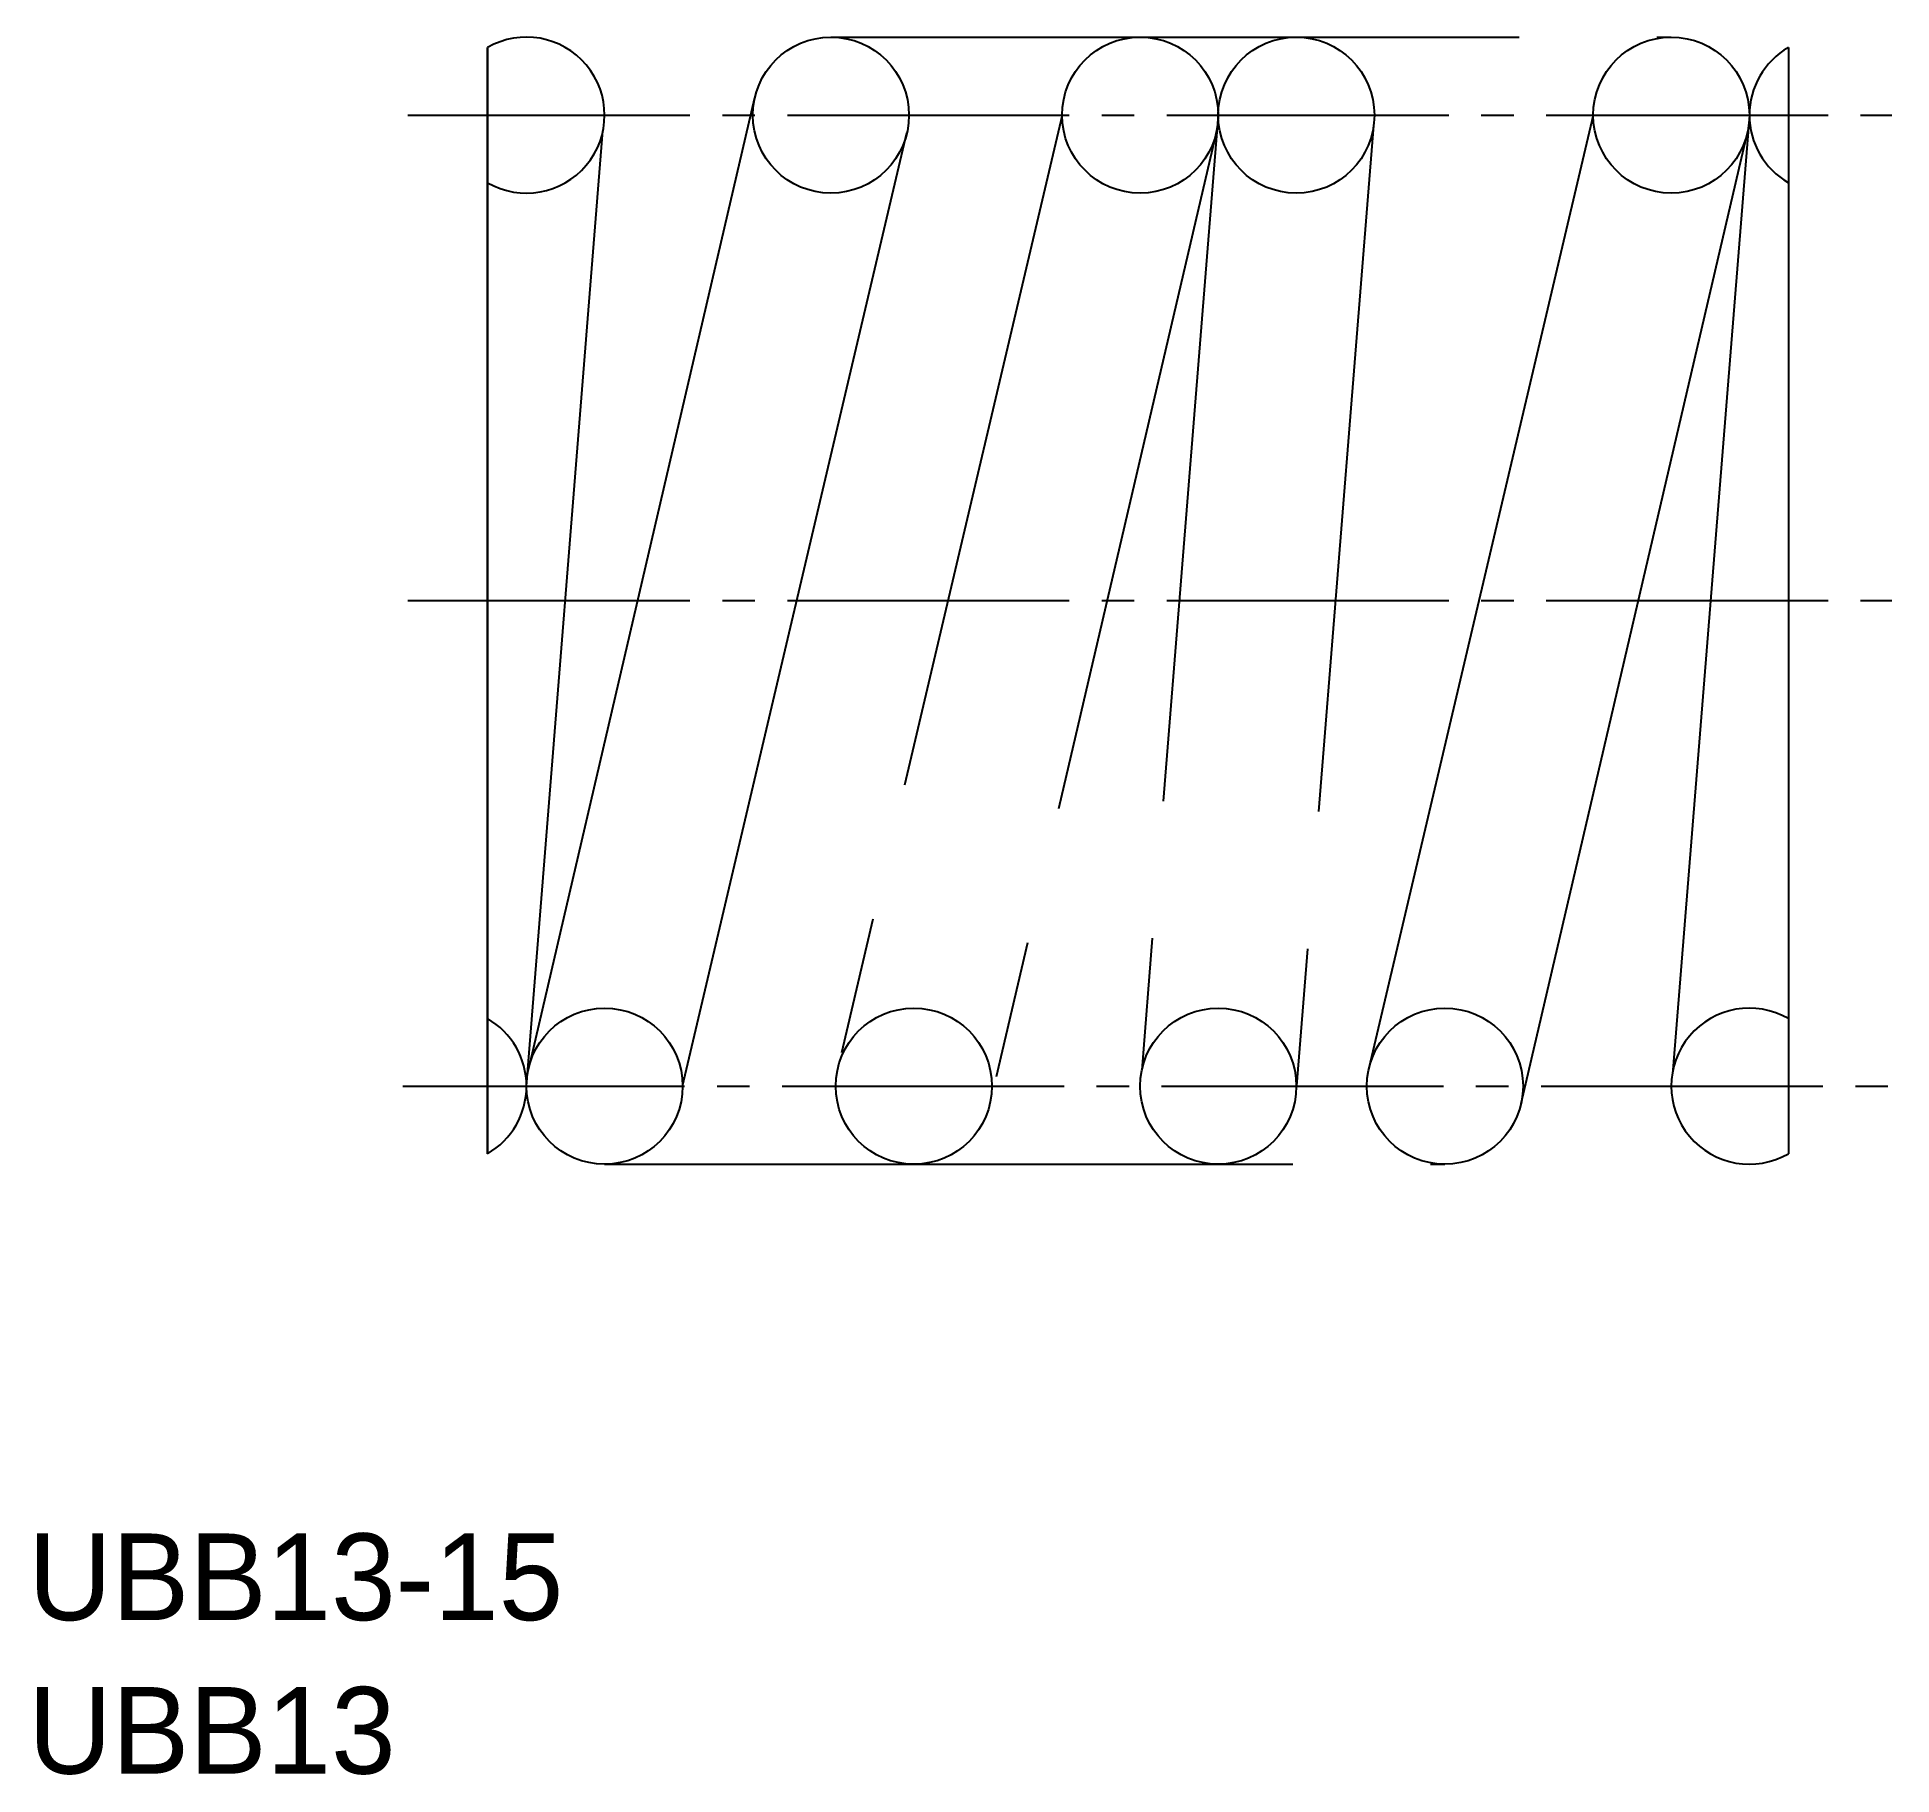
# Model space of a CAD drawing. Extents: x -2.4 to 18.9, y -1.7 to 18.3.
import ezdxf

# ---------------------------------------------------------------- set-up
doc = ezdxf.new("R2010")
doc.units = 0
doc.header["$LTSCALE"] = 0.25
doc.linetypes.add('CENTER', pattern=[17.5, 13, -1.5, 1.5, -1.5])
doc.linetypes.add('PHANTOM', pattern=[63.5, 31.75, -6.35, 6.35, -6.35, 6.35, -6.35])
doc.layers.get('0').update_dxf_attribs({"linetype": 'CONTINUOUS'})
doc.layers.add('CENTER', color=1, linetype='CENTER')

msp = doc.modelspace()

# ---------------------------------------------------------------- linework, layer by layer
at = {"color": 7, "linetype": 'CONTINUOUS'}
for p, q in [((2.75, 18.193), (2.75, 5.434)), ((2.75, 5.434), (2.75, 18.193)), ((17.75, 18.193), (17.75, 5.434)), ((3.241, 6.482), (5.833, 17.617)), ((15.5, 17.413), (12.914, 6.419)), ((17.3, 17.413), (16.418, 6.396)), ((3.2, 6.213), (4.081, 17.231)), ((5, 6.213), (7.586, 17.207)), ((17.259, 17.144), (14.666, 6.009))]:
    msp.add_line(p, q, dxfattribs=at)
at = {"color": 3, "linetype": 'PHANTOM'}
for p, q in [((6.71, 18.313), (16.4, 18.313)), ((9.376, 17.413), (6.79, 6.419)), ((11.176, 17.413), (10.294, 6.396)), ((11.135, 17.144), (8.542, 6.009)), ((12.968, 17.292), (12.07, 6.116)), ((4.1, 5.313), (13.79, 5.313))]:
    msp.add_line(p, q, dxfattribs=at)
at = {"color": 7, "linetype": 'CONTINUOUS'}
for centre in [(6.71, 17.413), (16.4, 17.413), (4.1, 6.213), (13.79, 6.213)]:
    msp.add_circle(centre, 0.9, dxfattribs=at)
at = {"color": 3, "linetype": 'PHANTOM'}
for centre in [(10.276, 17.413), (12.076, 17.413), (7.666, 6.213), (11.176, 6.213)]:
    msp.add_circle(centre, 0.9, dxfattribs=at)
at = {"color": 7, "linetype": 'CONTINUOUS'}
for centre, start, end in [((3.2, 17.413), 240, 120), ((18.2, 17.413), 120, 240), ((17.3, 6.213), 60, 300), ((2.3, 6.213), 300, 60)]:
    msp.add_arc(centre, 0.9, start, end, dxfattribs=at)
at = {"layer": 'CENTER', "color": 1, "linetype": 'CENTER'}
for p, q in [((1.833, 17.413), (18.944, 17.413)), ((1.833, 11.813), (18.944, 11.813)), ((1.773, 6.213), (18.944, 6.213))]:
    msp.add_line(p, q, dxfattribs=at)

# ---------------------------------------------------------------- texts
for s, p in [('UBB13-15', (-2.546, 0.054)), ('UBB13', (-2.546, -1.717))]:
    msp.add_text(s, height=1).set_placement(p)

doc.saveas('drawing.dxf')
